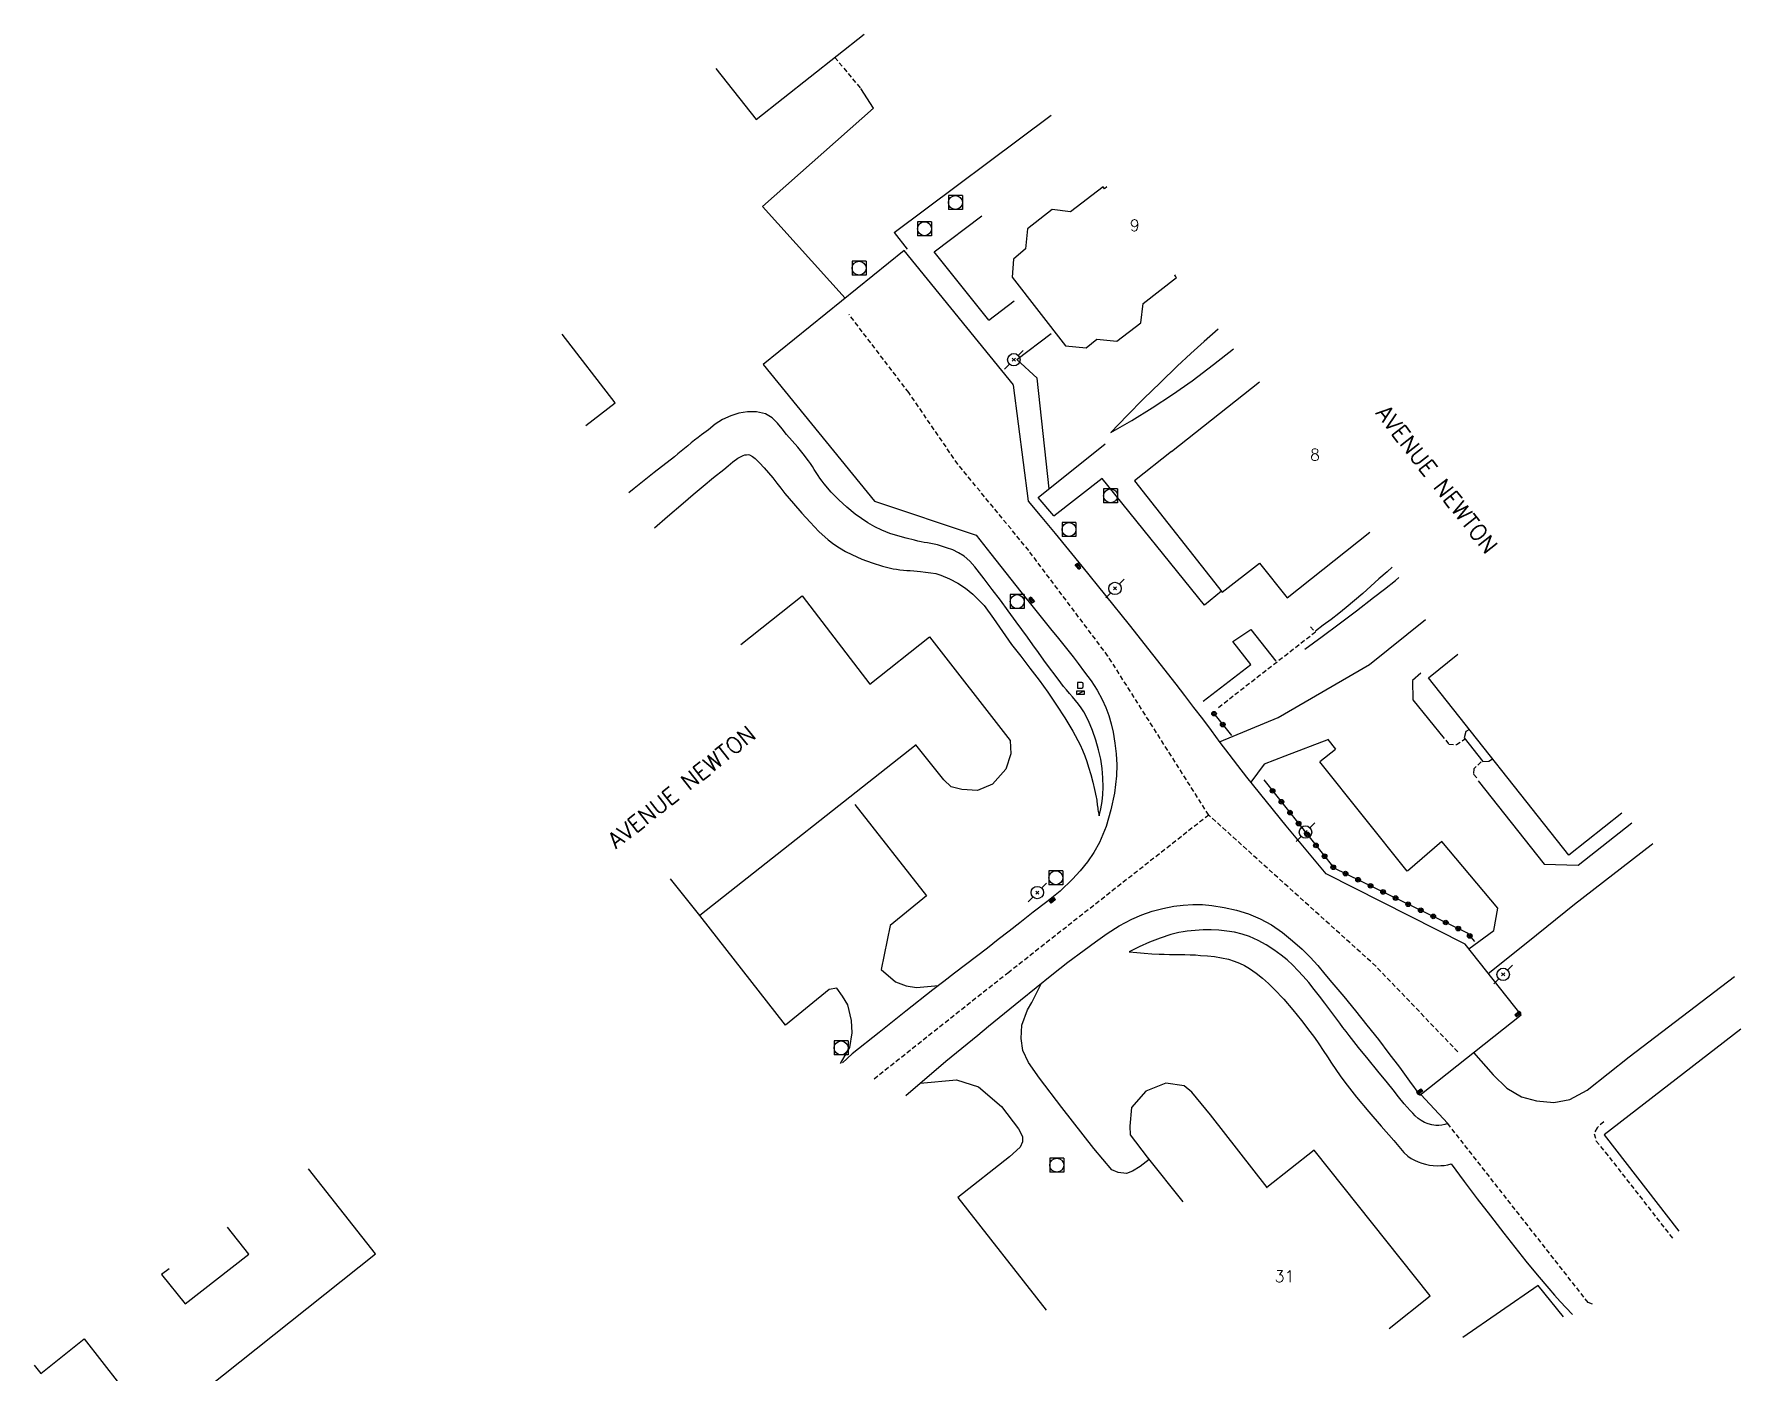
# Model space of a CAD drawing. Header units: millimetres. Extents: x 165000 to 165946, y 158000 to 159000.
# Drawn here: x 165362.9 to 165546.6, y 158453.4 to 158597.6 of the extents above; entities that cross this region are included whole.
import ezdxf
from ezdxf.enums import TextEntityAlignment as Align

# ---------------------------------------------------------------- set-up
doc = ezdxf.new("R2010")
doc.units = ezdxf.units.MM
doc.linetypes.add('DASHED', pattern=[0.75, 0.5, -0.25])
doc.layers.get('0').update_dxf_attribs({"linetype": 'CONTINUOUS'})
for name, color, linetype in [('W0001', 6, 'DASHED'), ('W0008', 7, 'CONTINUOUS'), ('W0017', 7, 'CONTINUOUS'), ('W0101', 7, 'CONTINUOUS'), ('W0104', 1, 'CONTINUOUS'), ('W0112', 1, 'DASHED'), ('W0211', 2, 'CONTINUOUS'), ('W0214', 2, 'CONTINUOUS'), ('W0323', 7, 'CONTINUOUS'), ('W0333', 7, 'CONTINUOUS'), ('W0401', 7, 'CONTINUOUS'), ('W0420', 7, 'CONTINUOUS'), ('W0438', 7, 'CONTINUOUS'), ('W0473', 7, 'CONTINUOUS'), ('W0989', 7, 'CONTINUOUS'), ('W0991', 7, 'CONTINUOUS')]:
    doc.layers.add(name, color=color, linetype=linetype)
doc.styles.get("Standard").update_dxf_attribs({"font": 'romans.shx', "width": 0.85})

# ---------------------------------------------------------------- blocks, each defined once
blk = doc.blocks.new('T420')
for p, q in [((0.75, 0.75), (-0.75, 0.75)), ((-0.75, 0.75), (-0.75, -0.75)), ((0.75, 0.75), (0.75, -0.75)), ((0.75, -0.75), (-0.75, -0.75))]:
    blk.add_line(p, q)
blk.add_ellipse((0, 0), major_axis=(-0.53, 0.53), ratio=1, start_param=3.926991, end_param=10.210176)
blk = doc.blocks.new('T473')
for p, q in [((-0.166667, 0.166667), (0.166667, -0.166667)), ((-0.166667, -0.166667), (0.166667, 0.166667)), ((0.500001, 0.500001), (1.000002, 1.000002)), ((-1.000002, -1.000002), (-0.500001, -0.500001))]:
    blk.add_line(p, q)
blk.add_ellipse((0, 0), major_axis=(0.471405, 0.471405), ratio=1, start_param=5.4977871438, end_param=11.780972451)
blk = doc.blocks.new('T438')
for p, q in [((-0.4, 0.2), (0.4, 0.2)), ((-0.4, -0.2), (-0.4, 0.2)), ((0.15, 1.1), (-0.3, 1.1)), ((-0.3, 1.1), (-0.3, 0.5)), ((-0.3, 0.5), (0.15, 0.5)), ((0.3, 0.65), (0.3, 0.95)), ((0.4, 0.2), (0.4, -0.2))]:
    blk.add_line(p, q)
at = {"flags": 128}
for points in [[(-0.4, -0.2), (0.4, 0.2)], [(0.4, -0.2), (-0.4, -0.2)]]:
    blk.add_lwpolyline(points, dxfattribs=at)
for centre, major_axis, start_param, end_param in [((0.15, 0.95), (0.106, -0.106), 0.785398, 2.356194), ((0.15, 0.65), (0.106, 0.106), 3.926991, 5.497787)]:
    blk.add_ellipse(centre, major_axis=major_axis, ratio=1, start_param=start_param, end_param=end_param)
blk = doc.blocks.new('T401')
for p, q in [((-0.3, 0.3), (0, 0.3)), ((-0.3, -0.25), (-0.3, 0.3)), ((-0.3, 0.15), (0, 0.15)), ((-0.3, 0), (0, 0)), ((0, 0.3), (0, -0.25)), ((-0.3, -0.15), (0, -0.15)), ((-0.3, -0.25), (-0.3, -0.3)), ((-0.3, -0.3), (0, -0.3)), ((0, -0.3), (0, -0.25))]:
    blk.add_line(p, q)
blk = doc.blocks.new('t323o')
at = {"color": 0, "linetype": 'Continuous'}
for radius in [0.25, 0.15]:
    blk.add_circle((0, 0), radius, dxfattribs=at)

msp = doc.modelspace()

# ---------------------------------------------------------------- linework, layer by layer
at = {"layer": 'W0001'}
for points in [[(165489.35, 158513.45), (165478.5, 158530.58), (165469.97, 158541.94), (165462.34, 158551.24), (165457.06, 158558.95), (165450.63, 158567.37)], [(165489.35, 158513.45), (165467.82, 158496.51), (165453.32, 158485.01), (165453.32, 158485.01)], [(165516.17, 158487.94), (165507.35, 158497.17), (165489.35, 158513.45)]]:
    msp.add_lwpolyline(points, dxfattribs=at)
at = {"layer": 'W0008'}
for points in [[(165456.55, 158574.24), (165441.38, 158561.96)], [(165468.34, 158559.78), (165456.55, 158574.24)], [(165441.38, 158561.96), (165453.38, 158547.25)], [(165469.96, 158547.24), (165468.32, 158559.76)], [(165453.38, 158547.25), (165464.31, 158543.61)], [(165501.99, 158507.12), (165499.83, 158509.7), (165497.69, 158512.29), (165495.57, 158514.9), (165493.47, 158517.53), (165492.5, 158518.77), (165491.54, 158520.02), (165490.59, 158521.28), (165489.64, 158522.54), (165488.7, 158523.8), (165487.75, 158525.05), (165486.79, 158526.31), (165485.83, 158527.56), (165483.33, 158530.75), (165480.81, 158533.93), (165478.28, 158537.1), (165475.73, 158540.26), (165474.3, 158542.01), (165472.86, 158543.76), (165471.41, 158545.5), (165469.95, 158547.24)], [(165464.31, 158543.61), (165465.91, 158541.57), (165467.51, 158539.54), (165469.12, 158537.5), (165470.73, 158535.47), (165471.3, 158534.76), (165471.88, 158534.05), (165472.46, 158533.34), (165473.04, 158532.64), (165473.61, 158531.93), (165474.19, 158531.21), (165474.75, 158530.49), (165475.29, 158529.76), (165475.99, 158528.83), (165476.68, 158527.89), (165477.33, 158526.91), (165477.89, 158525.89), (165478.27, 158525.04), (165478.59, 158524.16), (165478.85, 158523.27), (165479.06, 158522.37), (165479.26, 158521.2), (165479.4, 158520.03), (165479.46, 158518.85), (165479.41, 158517.66), (165479.19, 158515.82), (165478.83, 158514.01), (165478.3, 158512.23), (165477.6, 158510.51), (165477, 158509.42), (165476.29, 158508.41), (165475.5, 158507.46), (165474.67, 158506.55), (165473.35, 158505.27), (165471.92, 158504.1), (165470.46, 158502.99), (165469.02, 158501.86), (165467.86, 158500.94), (165466.7, 158500.03), (165465.52, 158499.13), (165464.35, 158498.23), (165463.17, 158497.33), (165462, 158496.43), (165460.83, 158495.53), (165459.66, 158494.62), (165456.76, 158492.33), (165453.86, 158490.02), (165450.97, 158487.72), (165449.91, 158486.77), (165449.91, 158486.77)], [(165516.97, 158499.55), (165501.98, 158507.12)], [(165456.73, 158483.25), (165456.73, 158483.25), (165461.06, 158486.93), (165461.06, 158486.93), (165461.06, 158486.93), (165462.21, 158487.87), (165463.35, 158488.81), (165464.49, 158489.75), (165465.63, 158490.7), (165466.78, 158491.64), (165467.93, 158492.58), (165469.08, 158493.51), (165470.77, 158494.88), (165472.47, 158496.25), (165474.18, 158497.6), (165475.93, 158498.9), (165477.17, 158499.8), (165478.41, 158500.69), (165479.7, 158501.52), (165481.06, 158502.24), (165482.15, 158502.71), (165483.27, 158503.09), (165484.42, 158503.4), (165485.58, 158503.63), (165486.61, 158503.76), (165487.64, 158503.82), (165488.67, 158503.8), (165489.7, 158503.72), (165491.03, 158503.51), (165492.35, 158503.21), (165493.64, 158502.81), (165494.88, 158502.29), (165496.12, 158501.61), (165497.28, 158500.8), (165498.37, 158499.92), (165499.42, 158499), (165500.28, 158498.15), (165501.08, 158497.25), (165501.84, 158496.33), (165502.61, 158495.41), (165503.89, 158493.9), (165505.14, 158492.36), (165506.38, 158490.82), (165507.61, 158489.26), (165508.74, 158487.78), (165509.87, 158486.3), (165510.98, 158484.8), (165512.07, 158483.29)], [(165522.98, 158491.94), (165516.96, 158499.55)], [(165512.09, 158483.29), (165522.98, 158491.94)]]:
    msp.add_lwpolyline(points, dxfattribs=at)
at = {"layer": 'W0017'}
for points in [[(165459.79, 158574.11), (165464.92, 158577.98)], [(165468.42, 158568.78), (165465.67, 158566.73)], [(165468.71, 158562.52), (165472.38, 158565.32)], [(165490.74, 158537.56), (165488.88, 158536.04), (165477.88, 158549.71), (165472.67, 158545.65)], [(165490.52, 158521.32), (165496.82, 158523.94), (165506.65, 158529.67), (165512.69, 158534.51)], [(165488.75, 158525.72), (165493.89, 158529.67), (165491.93, 158532.14), (165493.9, 158533.44), (165496.57, 158530.04)], [(165512.2, 158528.75), (165511.28, 158527.95), (165511.31, 158525.86), (165514.69, 158521.71)], [(165502.23, 158521.6), (165497.55, 158519.81), (165495.31, 158518.93)], [(165503.02, 158520.54), (165502.22, 158521.59)], [(165501.32, 158519.21), (165503.01, 158520.54)], [(165495.31, 158518.93), (165493.9, 158517)], [(165510.73, 158507.39), (165501.32, 158519.2)], [(165518.37, 158517.12), (165525.47, 158508.15), (165529.12, 158508.04), (165534.91, 158512.6)], [(165451.26, 158514.58), (165458.98, 158504.74), (165455.05, 158501.54), (165454.09, 158496.83), (165455.62, 158495.5), (165456.79, 158495.06), (165457.9, 158494.86), (165460.27, 158495.1)], [(165514.46, 158510.62), (165510.74, 158507.4)], [(165520.46, 158503.44), (165514.46, 158510.62)], [(165519.45, 158496.4), (165523.7, 158499.8), (165528.73, 158503.87), (165536.99, 158510.26), (165537.17, 158510.4)], [(165520.04, 158501.01), (165520.46, 158503.44)], [(165449.71, 158486.7), (165450.72, 158488.41), (165450.97, 158489.98), (165450.91, 158491.32), (165450.51, 158493.02), (165449.94, 158493.94), (165449.33, 158494.8), (165448.5, 158494.65), (165443.78, 158490.82), (165434.56, 158502.63)], [(165517.36, 158499.05), (165520.03, 158501)], [(165517.87, 158487.88), (165519.98, 158485.48), (165521.45, 158484.02), (165523.02, 158483.11), (165524.62, 158482.67), (165526.51, 158482.49), (165528.24, 158482.8), (165530.08, 158483.83), (165534.62, 158487.41), (165545.96, 158496.08)], [(165482.93, 158476.35), (165481.96, 158475.61), (165481.14, 158475.09), (165480.51, 158474.84), (165479.61, 158474.96), (165478.92, 158475.25), (165476.98, 158477.54), (165473.55, 158481.97), (165471.13, 158485.13), (165469.95, 158486.8), (165469.34, 158488.09), (165469.17, 158489.37), (165469.24, 158490.83), (165469.85, 158492.47), (165470.31, 158493.28), (165471.35, 158495.33)], [(165458.3, 158484.56), (165462.2, 158484.92), (165464.57, 158484.18), (165467.06, 158482.05), (165468.89, 158479.67), (165469.3, 158478.84), (165469.29, 158478.26), (165469.04, 158477.68), (165467.89, 158476.65), (165462.34, 158472.26)], [(165515.09, 158480.22), (165512.17, 158483.35)], [(165462.34, 158472.26), (165471.85, 158460.13)], [(165524.81, 158462.8), (165516.72, 158457.17)], [(165527.53, 158459.42), (165524.81, 158462.8)]]:
    msp.add_lwpolyline(points, dxfattribs=at)
at = {"layer": 'W0101'}
for points in [[(165436.3, 158593.84), (165440.63, 158588.36), (165452.27, 158597.56)], [(165478.4, 158581.11), (165478.12, 158580.89), (165477.99, 158581.12), (165474.47, 158578.43), (165472.49, 158578.66), (165469.84, 158576.6), (165469.64, 158574.44), (165468.35, 158573.33), (165468.2, 158571.38), (165473.95, 158564), (165476.15, 158563.77), (165477.31, 158564.7), (165479.47, 158564.49), (165482.05, 158566.46), (165482.31, 158568.55), (165485.88, 158571.35), (165485.65, 158571.55), (165485.65, 158571.55), (165485.78, 158571.65)], [(165422.28, 158555.42), (165425.44, 158557.86), (165419.74, 158565.24)], [(165494.8, 158560.08), (165485.33, 158552.58), (165485.34, 158552.6), (165481.36, 158549.46), (165490.8, 158537.47), (165494.83, 158540.59), (165497.78, 158536.85), (165506.68, 158543.92)], [(165438.98, 158531.81), (165445.57, 158537.05), (165452.87, 158527.53), (165459.29, 158532.66)], [(165459.29, 158532.66), (165467.97, 158521.48), (165468.04, 158520.05), (165467.51, 158518.38), (165466.08, 158516.77), (165464.46, 158516.11), (165462.77, 158516.19), (165461.61, 158516.5), (165460.82, 158517.25), (165457.83, 158521.01), (165457.86, 158521), (165434.56, 158502.63), (165431.42, 158506.58)], [(165533.83, 158513.64), (165528.11, 158509.13), (165513.01, 158528.24), (165516.18, 158530.78)], [(165546.64, 158490.4), (165531.92, 158479.01), (165539.95, 158468.62)], [(165513.18, 158461.67), (165500.69, 158477.36), (165495.62, 158473.35), (165495.63, 158473.34), (165489.55, 158481.15), (165487.54, 158483.62), (165486.71, 158484.3), (165484.73, 158484.58), (165482.57, 158483.73), (165481.03, 158481.94), (165480.87, 158479.95), (165480.88, 158479.01), (165482.73, 158476.61), (165486.55, 158471.78)], [(165399.65, 158466.2), (165392.44, 158475.34)], [(165377.43, 158464.59), (165376.63, 158463.96), (165379.15, 158460.82), (165386, 158466.15), (165383.71, 158469.08)], [(165362.91, 158454.19), (165363.61, 158453.3), (165368.28, 158457.05), (165375.89, 158447.29), (165399.65, 158466.2)], [(165508.76, 158458.16), (165513.18, 158461.67)]]:
    msp.add_lwpolyline(points, dxfattribs=at)
at = {"layer": 'W0104'}
msp.add_lwpolyline([(165517.41, 158522.68), (165517.03, 158522.44), (165516.84, 158521.77), (165518.86, 158519.21), (165519.51, 158519.24), (165519.9, 158519.52)], dxfattribs=at)
at = {"layer": 'W0112'}
for points in [[(165449.1, 158595.05), (165451.89, 158591.7)], [(165500.3, 158533.74), (165500.85, 158533.16), (165490.41, 158525.01)], [(165514.87, 158521.52), (165515.21, 158521.09), (165516.01, 158521.04), (165516.9, 158521.63)], [(165518.68, 158519.19), (165517.9, 158518.42), (165517.86, 158517.84), (165518.24, 158517.42)], [(165530.65, 158460.76), (165530.2, 158460.94), (165515.09, 158480.22)], [(165531.88, 158480.4), (165531.15, 158479.77), (165530.83, 158479.13), (165531.06, 158478.34), (165532.03, 158477.16), (165539.36, 158467.77)]]:
    msp.add_lwpolyline(points, dxfattribs=at)
at = {"layer": 'W0211'}
for points in [[(165478.8, 158554.64), (165481.06, 158555.95), (165483.27, 158557.31), (165485.45, 158558.74), (165487.58, 158560.23), (165489.88, 158561.96), (165492, 158563.67)], [(165429.7, 158544.39), (165431.08, 158545.6), (165432.77, 158547.04), (165433.85, 158547.96), (165434.93, 158548.88), (165436.03, 158549.79), (165437.14, 158550.68), (165437.63, 158551.08), (165438.12, 158551.5), (165438.65, 158551.89), (165439.23, 158552.18), (165439.4, 158552.23), (165439.58, 158552.26), (165439.76, 158552.27), (165439.93, 158552.23), (165440.25, 158552.08), (165440.53, 158551.86), (165440.76, 158551.61), (165440.99, 158551.37), (165441.49, 158550.85), (165441.96, 158550.32), (165442.42, 158549.77), (165442.86, 158549.21), (165443.29, 158548.64), (165443.73, 158548.08), (165444.18, 158547.53), (165444.65, 158546.99), (165445.54, 158545.98), (165446.43, 158544.98), (165447.37, 158544), (165448.38, 158543.1), (165448.98, 158542.64), (165449.6, 158542.22), (165450.26, 158541.84), (165450.93, 158541.5), (165452, 158541.02), (165453.11, 158540.61), (165454.23, 158540.27), (165455.37, 158539.98), (165455.74, 158539.92), (165456.11, 158539.86), (165456.48, 158539.83), (165456.85, 158539.8), (165457.22, 158539.78), (165457.59, 158539.75), (165457.96, 158539.72), (165458.32, 158539.67), (165458.87, 158539.61), (165459.42, 158539.54), (165459.97, 158539.45), (165460.5, 158539.29), (165461.43, 158538.9), (165462.33, 158538.43), (165463.17, 158537.88), (165463.96, 158537.25), (165465.16, 158536.01), (165466.18, 158534.63), (165467.14, 158533.21), (165468.12, 158531.83), (165469.11, 158530.55), (165470.11, 158529.28), (165471.1, 158527.99), (165472.04, 158526.67), (165472.97, 158525.3), (165473.87, 158523.92), (165474.73, 158522.5), (165475.51, 158521.03), (165475.77, 158520.44), (165476.01, 158519.84), (165476.23, 158519.23), (165476.42, 158518.62), (165476.66, 158517.82), (165476.88, 158517.01), (165477.07, 158516.2), (165477.24, 158515.39), (165477.27, 158515.22), (165477.29, 158515.05), (165477.32, 158514.88), (165477.34, 158514.71), (165477.35, 158514.54), (165477.38, 158514.37), (165477.4, 158514.2), (165477.43, 158514.03), (165477.46, 158513.86), (165477.49, 158513.69), (165477.53, 158513.53), (165477.57, 158513.36)], [(165499.7, 158531.32), (165501.56, 158532.69), (165503.41, 158534.06), (165505.25, 158535.46), (165507.08, 158536.87), (165508.26, 158537.79), (165509.44, 158538.73), (165509.81, 158539.03)], [(165480.8, 158498.73), (165481.6, 158498.65), (165482.41, 158498.58), (165483.21, 158498.52), (165484.02, 158498.48), (165484.57, 158498.45), (165485.13, 158498.44), (165485.68, 158498.43), (165486.24, 158498.43), (165486.79, 158498.42), (165487.35, 158498.41), (165487.91, 158498.38), (165488.46, 158498.34), (165489.22, 158498.28), (165489.98, 158498.21), (165490.74, 158498.09), (165491.49, 158497.92), (165492.08, 158497.73), (165492.65, 158497.5), (165493.2, 158497.23), (165493.73, 158496.92), (165494.45, 158496.43), (165495.13, 158495.89), (165495.77, 158495.31), (165496.4, 158494.71), (165497.43, 158493.63), (165498.4, 158492.49), (165499.34, 158491.33), (165500.25, 158490.14), (165500.74, 158489.48), (165501.21, 158488.8), (165501.67, 158488.11), (165502.12, 158487.41), (165502.57, 158486.72), (165503.03, 158486.03), (165503.5, 158485.35), (165503.99, 158484.68), (165505.26, 158483.07), (165506.58, 158481.5), (165507.92, 158479.95), (165509.27, 158478.4), (165509.63, 158477.97), (165509.99, 158477.52), (165510.37, 158477.09), (165510.8, 158476.71), (165511.15, 158476.47), (165511.51, 158476.27), (165511.89, 158476.1), (165512.29, 158475.96), (165512.7, 158475.84), (165513.11, 158475.76), (165513.53, 158475.7), (165513.96, 158475.68), (165514.34, 158475.69), (165514.71, 158475.72), (165515.08, 158475.78), (165515.45, 158475.87)], [(165515.44, 158475.87), (165516.84, 158473.99), (165518.25, 158472.13), (165519.68, 158470.27), (165521.11, 158468.42), (165522.3, 158466.91), (165523.5, 158465.41), (165524.71, 158463.92), (165525.95, 158462.45), (165526.57, 158461.75), (165527.2, 158461.05), (165527.84, 158460.36), (165528.49, 158459.68), (165528.49, 158459.67)]]:
    msp.add_lwpolyline(points, dxfattribs=at)
at = {"layer": 'W0214'}
for points in [[(165490.35, 158565.78), (165488.87, 158564.47), (165487.42, 158563.15), (165485.97, 158561.8), (165484.15, 158560.04), (165482.34, 158558.27), (165480.56, 158556.47), (165478.8, 158554.64)], [(165477.57, 158513.38), (165477.74, 158514.13), (165477.87, 158514.9), (165477.95, 158515.67), (165477.98, 158516.45), (165477.95, 158517.46), (165477.87, 158518.47), (165477.72, 158519.47), (165477.5, 158520.46), (165477.2, 158521.53), (165476.84, 158522.57), (165476.4, 158523.59), (165475.89, 158524.57), (165475.62, 158525), (165475.33, 158525.4), (165475.02, 158525.8), (165474.7, 158526.18), (165474.38, 158526.55), (165474.05, 158526.92), (165473.73, 158527.3), (165473.42, 158527.69), (165472.81, 158528.5), (165472.21, 158529.32), (165471.61, 158530.14), (165471.01, 158530.97), (165470.42, 158531.8), (165469.83, 158532.62), (165469.23, 158533.45), (165468.63, 158534.27), (165467.77, 158535.43), (165466.92, 158536.6), (165466.05, 158537.76), (165465.16, 158538.89), (165464.66, 158539.53), (165464.17, 158540.18), (165463.63, 158540.81), (165463.01, 158541.35), (165462.42, 158541.71), (165461.79, 158542), (165461.14, 158542.23), (165460.49, 158542.45), (165460.14, 158542.55), (165459.79, 158542.63), (165459.44, 158542.7), (165459.09, 158542.76), (165458.73, 158542.82), (165458.38, 158542.89), (165458.03, 158542.96), (165457.68, 158543.04), (165456.79, 158543.27), (165455.9, 158543.51), (165455.01, 158543.79), (165454.15, 158544.13), (165453.4, 158544.5), (165452.67, 158544.92), (165451.96, 158545.38), (165451.28, 158545.87), (165450.38, 158546.61), (165449.53, 158547.4), (165448.72, 158548.24), (165447.95, 158549.11), (165447.72, 158549.41), (165447.5, 158549.72), (165447.29, 158550.03), (165447.08, 158550.35), (165446.88, 158550.67), (165446.68, 158550.99), (165446.47, 158551.3), (165446.25, 158551.61), (165445.69, 158552.34), (165445.11, 158553.06), (165444.52, 158553.76), (165443.91, 158554.44), (165443.42, 158555.03), (165442.92, 158555.67), (165442.34, 158556.25), (165441.62, 158556.66), (165440.68, 158556.88), (165439.71, 158556.88), (165438.78, 158556.72), (165437.89, 158556.46), (165437.02, 158556.07), (165436.23, 158555.54), (165435.49, 158554.95), (165434.76, 158554.39), (165434.38, 158554.11), (165434.01, 158553.82), (165433.65, 158553.53), (165433.28, 158553.23), (165432.92, 158552.93), (165432.56, 158552.63), (165432.2, 158552.34), (165431.83, 158552.04), (165429.67, 158550.33), (165427.5, 158548.63), (165426.92, 158548.17)], [(165509.09, 158540.14), (165508.55, 158539.66), (165507.68, 158538.89), (165506.81, 158538.11), (165505.93, 158537.33), (165505.05, 158536.57), (165504.15, 158535.82), (165503.34, 158535.17), (165502.52, 158534.52), (165501.68, 158533.89), (165500.84, 158533.27)], [(165515.09, 158480.22), (165514.77, 158480.11), (165514.45, 158480.04), (165514.12, 158480), (165513.79, 158480.01), (165513.37, 158480.07), (165512.97, 158480.18), (165512.58, 158480.34), (165512.21, 158480.54), (165511.88, 158480.77), (165511.58, 158481.05), (165511.31, 158481.35), (165511.04, 158481.64), (165510.39, 158482.36), (165509.78, 158483.11), (165509.19, 158483.86), (165508.58, 158484.61), (165507.55, 158485.88), (165506.51, 158487.15), (165505.48, 158488.43), (165504.47, 158489.72), (165504.13, 158490.15), (165503.8, 158490.58), (165503.48, 158491.02), (165503.15, 158491.46), (165502.83, 158491.89), (165502.5, 158492.33), (165502.17, 158492.76), (165501.84, 158493.2), (165501.27, 158493.93), (165500.7, 158494.67), (165500.12, 158495.4), (165499.51, 158496.1), (165498.96, 158496.7), (165498.39, 158497.28), (165497.79, 158497.84), (165497.16, 158498.35), (165496.36, 158498.93), (165495.53, 158499.47), (165494.66, 158499.95), (165493.75, 158500.36), (165492.94, 158500.63), (165492.12, 158500.82), (165491.29, 158500.96), (165490.45, 158501.05), (165489.6, 158501.1), (165488.74, 158501.08), (165487.89, 158501.03), (165487.04, 158500.94), (165486.59, 158500.88), (165486.14, 158500.8), (165485.7, 158500.69), (165485.26, 158500.57), (165484.12, 158500.19), (165482.99, 158499.75), (165481.88, 158499.27), (165480.8, 158498.73)]]:
    msp.add_lwpolyline(points, dxfattribs=at)
at = {"layer": 'W0323'}
for points in [[(165489.91, 158524.38), (165491.8, 158522.03)], [(165495.3, 158517.23), (165502.81, 158507.76), (165517.18, 158500.75), (165517.95, 158499.84)]]:
    msp.add_lwpolyline(points, dxfattribs=at)
at = {"layer": 'W0333'}
for points in [[(165450.23, 158569.13), (165441.3, 158578.99), (165453.25, 158589.58), (165451.89, 158591.7)], [(165455.49, 158576.2), (165472.4, 158588.82)], [(165455.49, 158576.2), (165456.87, 158574.38)], [(165465.68, 158566.75), (165459.79, 158574.11)], [(165470.87, 158560.51), (165468.7, 158562.53)], [(165472.17, 158548.6), (165470.87, 158560.51)], [(165470.99, 158547.65), (165478.21, 158553.43)], [(165472.68, 158545.66), (165471, 158547.66)]]:
    msp.add_lwpolyline(points, dxfattribs=at)

# ---------------------------------------------------------------- block references
at = {"layer": 'W0323'}
for p, rotation in [((165489.92, 158524.37), 308.8644669473975), ((165490.86, 158523.2), 308.8644669473975), ((165496.23, 158516.06), 308.3993679602626), ((165497.17, 158514.88), 308.3993679602626), ((165498.1, 158513.71), 308.3993679602626), ((165499.03, 158512.53), 308.3993679602626), ((165499.96, 158511.36), 308.3993679602626), ((165500.89, 158510.18), 308.3993679602626), ((165501.82, 158509.01), 308.3993679602626), ((165502.76, 158507.83), 308.3993679602626), ((165504.08, 158507.14), 334.0058510105898), ((165505.43, 158506.48), 334.0058510105898), ((165506.77, 158505.83), 334.0058510105898), ((165508.12, 158505.17), 334.0058510105898), ((165509.47, 158504.51), 334.0058510105898), ((165510.82, 158503.85), 334.0058510105898), ((165512.17, 158503.2), 334.0058510105898), ((165513.52, 158502.54), 334.0058510105898), ((165514.86, 158501.88), 334.0058510105898), ((165516.21, 158501.22), 334.0058510105898), ((165517.45, 158500.43), 310.2699891674476)]:
    msp.add_blockref('t323o', p, dxfattribs=dict(at, rotation=rotation))
at = {"layer": 'W0401'}
for p, rotation in [((165475.4, 158540.36), 39.09503656475652), ((165470.16, 158536.51), 218.3898655230441), ((165472.43, 158504.39), 128.6906440590458), ((165522.72, 158491.9), 308.4666871651174), ((165512.15, 158483.55), 308.4666871651174)]:
    msp.add_blockref('T401', p, dxfattribs=dict(at, rotation=rotation))
at = {"layer": 'W0420'}
for p in [(165462.08, 158579.42), (165458.76, 158576.6), (165451.71, 158572.36), (165478.79, 158547.84), (165474.31, 158544.21), (165468.73, 158536.44), (165472.9, 158506.7), (165449.77, 158488.37), (165472.99, 158475.74)]:
    msp.add_blockref('T420', p, dxfattribs=at)
at = {"layer": 'W0438'}
msp.add_blockref('T438', (165475.54, 158526.63), dxfattribs=at)
at = {"layer": 'W0473'}
for p in [(165468.37, 158562.49), (165479.26, 158537.86), (165499.77, 158511.62), (165470.9, 158505.1), (165521.05, 158496.29)]:
    msp.add_blockref('T473', p, dxfattribs=at)

# ---------------------------------------------------------------- texts
at = {"layer": 'W0989'}
for rotation, p in [(307.9683, (165507.26, 158556.72)), (38.5128, (165425.55, 158509.75))]:
    msp.add_text('AVENUE NEWTON', height=1.75, rotation=rotation, dxfattribs=at).set_placement(p)
at = {"layer": 'W0991'}
for s, p in [('9', (165481.39, 158576.96)), ('8', (165500.79, 158552.26)), ('31', (165497.52, 158463.77))]:
    msp.add_text(s, height=1.25, dxfattribs=at).set_placement(p, align=Align.MIDDLE_CENTER)

doc.saveas('drawing.dxf')
